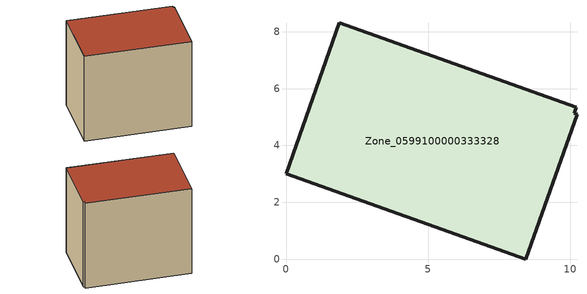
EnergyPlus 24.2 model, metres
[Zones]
Zone_0599100000333328
 floor ground (C_G): 0,3 1.88,8.31 10.21,5.35 10.13,5.13 10.23,5.09 8.43,0 z0.37
 wall outside (C_F): 1.88,8.31 0,3 8.43,0 10.23,5.09 10.13,5.13 10.21,5.35 1.88,8.31 z0.37:8.39
 roof outside (C_R): 8.43,0 10.23,5.09 10.13,5.13 10.21,5.35 1.88,8.31 0,3 z8.39
[BUILDING]
Pand.0599100000333328: North Axis=0; Terrain=City; Loads Convergence Tolerance Value=0.04; Temperature Convergence Tolerance Value=0.4; Solar Distribution=FullExterior; Maximum Number of Warmup Days=25; Minimum Number of Warmup Days=1
[Site:Location]
Rotterdam.The.Hague.AP_ZH_NLD Design_Conditions: Latitude=51.96; Longitude=4.45; Time Zone=1; Elevation=-4.5
[SITE:GROUNDTEMPERATURE:BUILDINGSURFACE]
18, 18, 18, 18, 18, 18, 18, 18, 18, 18, 18, 18
[MATERIAL] Thermal Absorptance=0.9; Solar Absorptance=0.7; Visible Absorptance=0.7
Name | Roughness | Thickness | Conductivity | Density | Specific Heat
G.TC.1975-1991 | MediumSmooth | 0.15 | 0.288461 | 540 | 1210
F.TC.1975-1991 | Rough | 0.3 | 0.230769 | 1920 | 840
R.TC.1975-1991 | MediumRough | 0.2 | 0.153846 | 1500 | 1000
[CONSTRUCTION]
C_G: G.TC.1975-1991
C_F: F.TC.1975-1991
C_R: R.TC.1975-1991
[ZONE]
Zone_0599100000333328: Type=1; Multiplier=1; Ceiling Height=Autocalculate; Volume=Autocalculate; Floor Area=autocalculate; Part of Total Floor Area=Yes
[ZONEINFILTRATION:DESIGNFLOWRATE]
Infil_Zone_0599100000333328: Zone or ZoneList or Space or SpaceList=Zone_0599100000333328; Schedule=AlwaysOn; Design Flow Rate Calculation Method=Flow/Area; Flow Rate per Floor Area=0.003; Constant Term Coefficient=1; Temperature Term Coefficient=0; Velocity Term Coefficient=0; Velocity Squared Term Coefficient=0
[HVACTEMPLATE:ZONE:IDEALLOADSAIRSYSTEM]
Zone_0599100000333328: Maximum Heating Supply Air Temperature=50; Minimum Cooling Supply Air Temperature=13; Maximum Heating Supply Air Humidity Ratio=0.0156; Minimum Cooling Supply Air Humidity Ratio=0.0077; Heating Limit=NoLimit; Cooling Limit=NoLimit; Dehumidification Control Type=ConstantSensibleHeatRatio; Cooling Sensible Heat Ratio=0.7; Dehumidification Setpoint=60; Humidification Control Type=None; Humidification Setpoint=30; Outdoor Air Method=None; Outdoor Air Flow Rate per Person=0.00944; Outdoor Air Flow Rate per Zone Floor Area=0; Outdoor Air Flow Rate per Zone=0; Demand Controlled Ventilation Type=None; Outdoor Air Economizer Type=NoEconomizer; Heat Recovery Type=None; Sensible Heat Recovery Effectiveness=0.7; Latent Heat Recovery Effectiveness=0.65
[ZONECONTROL:THERMOSTAT]
ThermostatControl_Zone_0599100000333328: Zone or ZoneList=Zone_0599100000333328; Control Type Schedule=DualSetpointControlType; Control 1=Thermostat_Zone_0599100000333328; Temperature Difference Between Cutout And Setpoint=0
[THERMOSTATSETPOINT:DUALSETPOINT]
Thermostat_Zone_0599100000333328: Heating Setpoint Temperature Schedule=HeatingSetpoint_Zone_0599100000333328; Cooling Setpoint Temperature Schedule=CoolingSetpoint_Zone_0599100000333328
[SCHEDULE:COMPACT]
HeatingSetpoint_Zone_0599100000333328: Through: 12/31, For: AllDays, Until: 24:00, 21
CoolingSetpoint_Zone_0599100000333328: Through: 12/31, For: AllDays, Until: 24:00, 24
DualSetpointControlType: Through: 12/31, For: AllDays, Until: 24:00, 4
AlwaysOn: Through: 12/31, For: AllDays, Until: 24:00, 1
